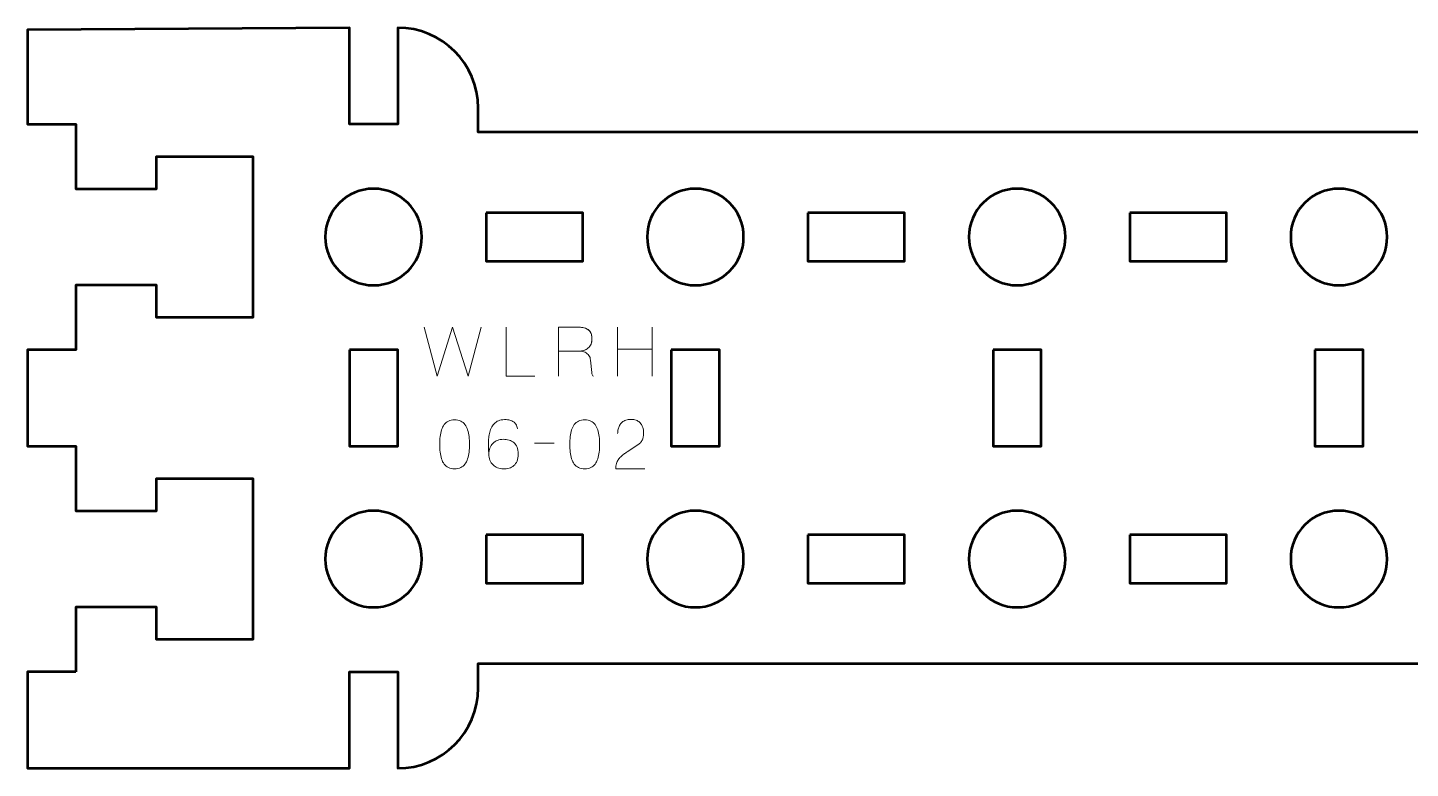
# Model space of a CAD drawing. Header units: centimetres. Extents: x -26.1 to 5.1, y -32.2 to 2.5.
# Drawn here: x -11.05 to -2.46, y -32.23 to -27.63 of the extents above; entities that cross this region are included whole.
import ezdxf

# ---------------------------------------------------------------- set-up
doc = ezdxf.new("R2010")
doc.units = ezdxf.units.CM
doc.header["$MEASUREMENT"] = 0
doc.layers.add('Layer 1', color=7, linetype='Continuous')

msp = doc.modelspace()

# ---------------------------------------------------------------- linework, layer by layer
at = {"layer": 'Layer 1', "color": 114, "lineweight": 53}
msp.add_open_spline([(-10.74997, -31.62503), (-10.74997, -31.62503), (-10.74998, -31.22503), (-10.74998, -31.22503), (-10.74998, -31.22503), (-10.74998, -31.22503), (-10.24997, -31.22503), (-10.24997, -31.22503), (-10.24997, -31.22503), (-10.24997, -31.22503), (-10.24996, -31.42503), (-10.24996, -31.42503), (-10.24996, -31.42503), (-10.24996, -31.42503), (-9.64997, -31.42503), (-9.64997, -31.42503), (-9.64997, -31.42503), (-9.64997, -31.0417), (-9.64997, -30.80836), (-9.64997, -30.42503), (-9.64997, -30.42503), (-9.64997, -30.42503), (-10.24996, -30.42503), (-10.24996, -30.42503), (-10.24996, -30.42503), (-10.24996, -30.42503), (-10.24997, -30.62503), (-10.24997, -30.62503), (-10.24997, -30.62503), (-10.24997, -30.62503), (-10.74997, -30.62503), (-10.74997, -30.62503), (-10.74997, -30.62503), (-10.74997, -30.62503), (-10.74997, -30.22503), (-10.74997, -30.22503), (-10.74997, -30.22503), (-10.74997, -30.22503), (-11.04997, -30.22503), (-11.04997, -30.22503), (-11.04997, -30.22503), (-11.04997, -30.22503), (-11.04997, -29.62503), (-11.04997, -29.62503), (-11.04997, -29.62503), (-11.04997, -29.62503), (-10.74997, -29.62503), (-10.74997, -29.62503), (-10.74997, -29.62503), (-10.74997, -29.62503), (-10.74998, -29.22503), (-10.74998, -29.22503), (-10.74998, -29.22503), (-10.74998, -29.22503), (-10.24997, -29.22503), (-10.24997, -29.22503), (-10.24997, -29.22503), (-10.24997, -29.22503), (-10.24996, -29.42503), (-10.24996, -29.42503), (-10.24996, -29.42503), (-10.24996, -29.42503), (-9.64997, -29.42503), (-9.64997, -29.42503), (-9.64997, -29.42503), (-9.64997, -29.0417), (-9.64997, -28.80836), (-9.64997, -28.42503), (-9.64997, -28.42503), (-9.64997, -28.42503), (-10.24996, -28.42503), (-10.24996, -28.42503), (-10.24996, -28.42503), (-10.24996, -28.42503), (-10.24997, -28.62503), (-10.24997, -28.62503), (-10.24997, -28.62503), (-10.24997, -28.62503), (-10.74997, -28.62503), (-10.74997, -28.62503), (-10.74997, -28.62503), (-10.74997, -28.62503), (-10.74997, -28.22503), (-10.74997, -28.22503), (-10.74997, -28.22503), (-10.74997, -28.22503), (-11.04997, -28.22503), (-11.04997, -28.22503), (-11.04997, -28.22503), (-11.04997, -28.22503), (-11.04997, -27.63753), (-11.04997, -27.63753), (-11.04997, -27.63753), (-11.04997, -27.63753), (-9.04997, -27.62691), (-9.04997, -27.62691), (-9.04997, -27.62691), (-9.04997, -27.62691), (-9.04997, -28.22503), (-9.04997, -28.22503), (-9.04997, -28.22503), (-9.04997, -28.22503), (-8.74997, -28.22503), (-8.74997, -28.22503), (-8.74997, -28.22503), (-8.74997, -28.22503), (-8.74997, -27.62503), (-8.74997, -27.62503), (-8.74997, -27.62503), (-8.47388, -27.62503), (-8.24997, -27.84894), (-8.24997, -28.12503), (-8.24997, -28.12503), (-8.24997, -28.12503), (-8.24997, -28.275), (-8.24997, -28.275), (-8.24997, -28.275), (-8.24997, -28.275), (0.45001, -28.275), (0.45001, -28.275), (0.45001, -28.275), (0.45001, -28.275), (0.45001, -28.12503), (0.45001, -28.12503), (0.45001, -28.12503), (0.45001, -27.84894), (0.67392, -27.62503), (0.95001, -27.62503), (0.95001, -27.62503), (0.95001, -27.62503), (0.95001, -28.22503), (0.95001, -28.22503), (0.95001, -28.22503), (0.95001, -28.22503), (1.25001, -28.22503), (1.25001, -28.22503), (1.25001, -28.22503), (1.25001, -28.22503), (1.25001, -27.62503), (1.25001, -27.62503), (1.25001, -27.62503), (1.25001, -27.62503), (2.95002, -27.62503), (2.95002, -27.62503), (2.95002, -27.62503), (2.95002, -27.62503), (2.95001, -27.62503), (2.95001, -27.62503), (2.95001, -27.62503), (2.95001, -27.62503), (3.25001, -27.62503), (3.25001, -27.62503), (3.25001, -27.62503), (3.25001, -27.62503), (3.25001, -28.22503), (3.25001, -28.22503), (3.25001, -28.22503), (3.25001, -28.22503), (2.95001, -28.22503), (2.95001, -28.22503), (2.95001, -28.22503), (2.95001, -28.22503), (2.95002, -28.62503), (2.95002, -28.62503), (2.95002, -28.62503), (2.95002, -28.62503), (2.45001, -28.62503), (2.45001, -28.62503), (2.45001, -28.62503), (2.45001, -28.62503), (2.45, -28.42503), (2.45, -28.42503), (2.45, -28.42503), (2.45, -28.42503), (1.85001, -28.42503), (1.85001, -28.42503), (1.85001, -28.42503), (1.85001, -28.80836), (1.85001, -29.0417), (1.85001, -29.42503), (1.85001, -29.42503), (1.85001, -29.42503), (2.45, -29.42503), (2.45, -29.42503), (2.45, -29.42503), (2.45, -29.42503), (2.45001, -29.22503), (2.45001, -29.22503), (2.45001, -29.22503), (2.45001, -29.22503), (2.95001, -29.22503), (2.95001, -29.22503), (2.95001, -29.22503), (2.95001, -29.22503), (2.95001, -29.62503), (2.95001, -29.62503), (2.95001, -29.62503), (2.95001, -29.62503), (3.25001, -29.62503), (3.25001, -29.62503), (3.25001, -29.62503), (3.25001, -29.62503), (3.25001, -30.22503), (3.25001, -30.22503), (3.25001, -30.22503), (3.25001, -30.22503), (2.95001, -30.22503), (2.95001, -30.22503), (2.95001, -30.22503), (2.95001, -30.22503), (2.95002, -30.62503), (2.95002, -30.62503), (2.95002, -30.62503), (2.95002, -30.62503), (2.45001, -30.62503), (2.45001, -30.62503), (2.45001, -30.62503), (2.45001, -30.62503), (2.45, -30.42503), (2.45, -30.42503), (2.45, -30.42503), (2.45, -30.42503), (1.85001, -30.42503), (1.85001, -30.42503), (1.85001, -30.42503), (1.85001, -30.80836), (1.85001, -31.0417), (1.85001, -31.42503), (1.85001, -31.42503), (1.85001, -31.42503), (2.45, -31.42503), (2.45, -31.42503), (2.45, -31.42503), (2.45, -31.42503), (2.45001, -31.22503), (2.45001, -31.22503), (2.45001, -31.22503), (2.45001, -31.22503), (2.95001, -31.22503), (2.95001, -31.22503), (2.95001, -31.22503), (2.95001, -31.22503), (2.95001, -31.62503), (2.95001, -31.62503), (2.95001, -31.62503), (2.95001, -31.62503), (3.25001, -31.62503), (3.25001, -31.62503), (3.25001, -31.62503), (3.25001, -31.62503), (3.25001, -32.21253), (3.25001, -32.21253), (3.25001, -32.21253), (3.25001, -32.21253), (1.25001, -32.22315), (1.25001, -32.22315), (1.25001, -32.22315), (1.25001, -32.22315), (1.25001, -31.62503), (1.25001, -31.62503), (1.25001, -31.62503), (1.25001, -31.62503), (0.95001, -31.62503), (0.95001, -31.62503), (0.95001, -31.62503), (0.95001, -31.62503), (0.95001, -32.22503), (0.95001, -32.22503), (0.95001, -32.22503), (0.67392, -32.22503), (0.45001, -32.00112), (0.45001, -31.72503), (0.45001, -31.72503), (0.45001, -31.72503), (0.45001, -31.57498), (0.45001, -31.57498), (0.45001, -31.57498), (0.45001, -31.57498), (-8.24997, -31.57498), (-8.24997, -31.57498), (-8.24997, -31.57498), (-8.24997, -31.57498), (-8.24997, -31.72503), (-8.24997, -31.72503), (-8.24997, -31.72503), (-8.24997, -32.00112), (-8.47388, -32.22503), (-8.74997, -32.22503), (-8.74997, -32.22503), (-8.74997, -32.22503), (-8.74997, -31.62503), (-8.74997, -31.62503), (-8.74997, -31.62503), (-8.74997, -31.62503), (-9.04997, -31.62503), (-9.04997, -31.62503), (-9.04997, -31.62503), (-9.04997, -31.62503), (-9.04997, -32.22503), (-9.04997, -32.22503), (-9.04997, -32.22503), (-9.04997, -32.22503), (-10.74998, -32.22503), (-10.74998, -32.22503), (-10.74998, -32.22503), (-10.74998, -32.22503), (-10.74997, -32.22503), (-10.74997, -32.22503), (-10.74997, -32.22503), (-10.74997, -32.22503), (-11.04997, -32.22503), (-11.04997, -32.22503), (-11.04997, -32.22503), (-11.04997, -32.22503), (-11.04997, -31.62503), (-11.04997, -31.62503), (-11.04997, -31.62503), (-11.04997, -31.62503), (-10.74997, -31.62503), (-10.74997, -31.62503)], degree=3, knots=[0, 0, 0, 0, 0.0125, 0.0125, 0.0125, 0.0125, 0.025, 0.025, 0.025, 0.025, 0.0375, 0.0375, 0.0375, 0.0375, 0.05, 0.05, 0.05, 0.05, 0.0625, 0.0625, 0.0625, 0.0625, 0.075, 0.075, 0.075, 0.075, 0.0875, 0.0875, 0.0875, 0.0875, 0.1, 0.1, 0.1, 0.1, 0.1125, 0.1125, 0.1125, 0.1125, 0.125, 0.125, 0.125, 0.125, 0.1375, 0.1375, 0.1375, 0.1375, 0.15, 0.15, 0.15, 0.15, 0.1625, 0.1625, 0.1625, 0.1625, 0.175, 0.175, 0.175, 0.175, 0.1875, 0.1875, 0.1875, 0.1875, 0.2, 0.2, 0.2, 0.2, 0.2125, 0.2125, 0.2125, 0.2125, 0.225, 0.225, 0.225, 0.225, 0.2375, 0.2375, 0.2375, 0.2375, 0.25, 0.25, 0.25, 0.25, 0.2625, 0.2625, 0.2625, 0.2625, 0.275, 0.275, 0.275, 0.275, 0.2875, 0.2875, 0.2875, 0.2875, 0.3, 0.3, 0.3, 0.3, 0.3125, 0.3125, 0.3125, 0.3125, 0.325, 0.325, 0.325, 0.325, 0.3375, 0.3375, 0.3375, 0.3375, 0.35, 0.35, 0.35, 0.35, 0.3625, 0.3625, 0.3625, 0.3625, 0.375, 0.375, 0.375, 0.375, 0.3875, 0.3875, 0.3875, 0.3875, 0.4, 0.4, 0.4, 0.4, 0.4125, 0.4125, 0.4125, 0.4125, 0.425, 0.425, 0.425, 0.425, 0.4375, 0.4375, 0.4375, 0.4375, 0.45, 0.45, 0.45, 0.45, 0.4625, 0.4625, 0.4625, 0.4625, 0.475, 0.475, 0.475, 0.475, 0.4875, 0.4875, 0.4875, 0.4875, 0.5, 0.5, 0.5, 0.5, 0.5125, 0.5125, 0.5125, 0.5125, 0.525, 0.525, 0.525, 0.525, 0.5375, 0.5375, 0.5375, 0.5375, 0.55, 0.55, 0.55, 0.55, 0.5625, 0.5625, 0.5625, 0.5625, 0.575, 0.575, 0.575, 0.575, 0.5875, 0.5875, 0.5875, 0.5875, 0.6, 0.6, 0.6, 0.6, 0.6125, 0.6125, 0.6125, 0.6125, 0.625, 0.625, 0.625, 0.625, 0.6375, 0.6375, 0.6375, 0.6375, 0.65, 0.65, 0.65, 0.65, 0.6625, 0.6625, 0.6625, 0.6625, 0.675, 0.675, 0.675, 0.675, 0.6875, 0.6875, 0.6875, 0.6875, 0.7, 0.7, 0.7, 0.7, 0.7125, 0.7125, 0.7125, 0.7125, 0.725, 0.725, 0.725, 0.725, 0.7375, 0.7375, 0.7375, 0.7375, 0.75, 0.75, 0.75, 0.75, 0.7625, 0.7625, 0.7625, 0.7625, 0.775, 0.775, 0.775, 0.775, 0.7875, 0.7875, 0.7875, 0.7875, 0.8, 0.8, 0.8, 0.8, 0.8125, 0.8125, 0.8125, 0.8125, 0.825, 0.825, 0.825, 0.825, 0.8375, 0.8375, 0.8375, 0.8375, 0.85, 0.85, 0.85, 0.85, 0.8625, 0.8625, 0.8625, 0.8625, 0.875, 0.875, 0.875, 0.875, 0.8875, 0.8875, 0.8875, 0.8875, 0.9, 0.9, 0.9, 0.9, 0.9125, 0.9125, 0.9125, 0.9125, 0.925, 0.925, 0.925, 0.925, 0.9375, 0.9375, 0.9375, 0.9375, 0.95, 0.95, 0.95, 0.95, 0.9625, 0.9625, 0.9625, 0.9625, 0.975, 0.975, 0.975, 0.975, 0.9875, 0.9875, 0.9875, 0.9875, 1, 1, 1, 1], dxfattribs=at)
at = {"layer": 'Layer 1', "lineweight": 53}
for points in [[(-8.59998, -28.92503), (-8.59998, -29.0908), (-8.73421, -29.22503), (-8.89998, -29.22503), (-8.89998, -29.22503), (-9.06564, -29.22503), (-9.19997, -29.0908), (-9.19997, -28.92503), (-9.19997, -28.92503), (-9.19997, -28.75937), (-9.06564, -28.62503), (-8.89998, -28.62503), (-8.89998, -28.62503), (-8.73421, -28.62503), (-8.59998, -28.75937), (-8.59998, -28.92503)], [(-6.5999, -28.92503), (-6.5999, -29.0908), (-6.73428, -29.22503), (-6.89991, -29.22503), (-6.89991, -29.22503), (-7.06568, -29.22503), (-7.19991, -29.0908), (-7.19991, -28.92503), (-7.19991, -28.92503), (-7.19991, -28.75937), (-7.06568, -28.62503), (-6.89991, -28.62503), (-6.89991, -28.62503), (-6.73428, -28.62503), (-6.5999, -28.75937), (-6.5999, -28.92503)], [(-4.59997, -28.92503), (-4.59997, -29.0908), (-4.73431, -29.22503), (-4.89997, -29.22503), (-4.89997, -29.22503), (-5.0656, -29.22503), (-5.19998, -29.0908), (-5.19998, -28.92503), (-5.19998, -28.92503), (-5.19998, -28.75937), (-5.0656, -28.62503), (-4.89997, -28.62503), (-4.89997, -28.62503), (-4.73431, -28.62503), (-4.59997, -28.75937), (-4.59997, -28.92503)], [(-2.6, -28.92503), (-2.6, -29.0908), (-2.73424, -29.22503), (-2.90001, -29.22503), (-2.90001, -29.22503), (-3.06567, -29.22503), (-3.20001, -29.0908), (-3.20001, -28.92503), (-3.20001, -28.92503), (-3.20001, -28.75937), (-3.06567, -28.62503), (-2.90001, -28.62503), (-2.90001, -28.62503), (-2.73424, -28.62503), (-2.6, -28.75937), (-2.6, -28.92503)], [(-8.19996, -28.7751), (-8.19996, -28.7751), (-7.59996, -28.7751), (-7.59996, -28.7751), (-7.59996, -28.7751), (-7.59996, -28.7751), (-7.59996, -29.0751), (-7.59996, -29.0751), (-7.59996, -29.0751), (-7.59996, -29.0751), (-8.19996, -29.0751), (-8.19996, -29.0751), (-8.19996, -29.0751), (-8.19996, -29.0751), (-8.19996, -28.7751), (-8.19996, -28.7751)], [(-6.2, -28.7751), (-6.2, -28.7751), (-5.59999, -28.7751), (-5.59999, -28.7751), (-5.59999, -28.7751), (-5.59999, -28.7751), (-5.59999, -29.0751), (-5.59999, -29.0751), (-5.59999, -29.0751), (-5.59999, -29.0751), (-6.2, -29.0751), (-6.2, -29.0751), (-6.2, -29.0751), (-6.2, -29.0751), (-6.2, -28.7751), (-6.2, -28.7751)], [(-4.19992, -28.7751), (-4.19992, -28.7751), (-3.59992, -28.7751), (-3.59992, -28.7751), (-3.59992, -28.7751), (-3.59992, -28.7751), (-3.59992, -29.0751), (-3.59992, -29.0751), (-3.59992, -29.0751), (-3.59992, -29.0751), (-4.19992, -29.0751), (-4.19992, -29.0751), (-4.19992, -29.0751), (-4.19992, -29.0751), (-4.19992, -28.7751), (-4.19992, -28.7751)], [(-9.04991, -29.62505), (-9.04991, -29.62505), (-8.74991, -29.62505), (-8.74991, -29.62505), (-8.74991, -29.62505), (-8.74991, -29.62505), (-8.74991, -30.22504), (-8.74991, -30.22504), (-8.74991, -30.22504), (-8.74991, -30.22504), (-9.04991, -30.22504), (-9.04991, -30.22504), (-9.04991, -30.22504), (-9.04991, -30.22504), (-9.04991, -29.62505), (-9.04991, -29.62505)], [(-7.04998, -29.62505), (-7.04998, -29.62505), (-6.74998, -29.62505), (-6.74998, -29.62505), (-6.74998, -29.62505), (-6.74998, -29.62505), (-6.74998, -30.22504), (-6.74998, -30.22504), (-6.74998, -30.22504), (-6.74998, -30.22504), (-7.04998, -30.22504), (-7.04998, -30.22504), (-7.04998, -30.22504), (-7.04998, -30.22504), (-7.04998, -29.62505), (-7.04998, -29.62505)], [(-5.05005, -29.62505), (-5.05005, -29.62505), (-4.75004, -29.62505), (-4.75004, -29.62505), (-4.75004, -29.62505), (-4.75004, -29.62505), (-4.75004, -30.22504), (-4.75004, -30.22504), (-4.75004, -30.22504), (-4.75004, -30.22504), (-5.05005, -30.22504), (-5.05005, -30.22504), (-5.05005, -30.22504), (-5.05005, -30.22504), (-5.05005, -29.62505), (-5.05005, -29.62505)], [(-3.04994, -29.62505), (-3.04994, -29.62505), (-2.74993, -29.62505), (-2.74993, -29.62505), (-2.74993, -29.62505), (-2.74993, -29.62505), (-2.74993, -30.22504), (-2.74993, -30.22504), (-2.74993, -30.22504), (-2.74993, -30.22504), (-3.04994, -30.22504), (-3.04994, -30.22504), (-3.04994, -30.22504), (-3.04994, -30.22504), (-3.04994, -29.62505), (-3.04994, -29.62505)], [(-8.59998, -30.92509), (-8.59998, -31.09072), (-8.73421, -31.2251), (-8.89998, -31.2251), (-8.89998, -31.2251), (-9.06564, -31.2251), (-9.19997, -31.09072), (-9.19997, -30.92509), (-9.19997, -30.92509), (-9.19997, -30.75932), (-9.06564, -30.62509), (-8.89998, -30.62509), (-8.89998, -30.62509), (-8.73421, -30.62509), (-8.59998, -30.75932), (-8.59998, -30.92509)], [(-6.5999, -30.92509), (-6.5999, -31.09072), (-6.73428, -31.2251), (-6.89991, -31.2251), (-6.89991, -31.2251), (-7.06568, -31.2251), (-7.19991, -31.09072), (-7.19991, -30.92509), (-7.19991, -30.92509), (-7.19991, -30.75932), (-7.06568, -30.62509), (-6.89991, -30.62509), (-6.89991, -30.62509), (-6.73428, -30.62509), (-6.5999, -30.75932), (-6.5999, -30.92509)], [(-4.59997, -30.92509), (-4.59997, -31.09072), (-4.73431, -31.2251), (-4.89997, -31.2251), (-4.89997, -31.2251), (-5.0656, -31.2251), (-5.19998, -31.09072), (-5.19998, -30.92509), (-5.19998, -30.92509), (-5.19998, -30.75932), (-5.0656, -30.62509), (-4.89997, -30.62509), (-4.89997, -30.62509), (-4.73431, -30.62509), (-4.59997, -30.75932), (-4.59997, -30.92509)], [(-2.6, -30.92509), (-2.6, -31.09072), (-2.73424, -31.2251), (-2.90001, -31.2251), (-2.90001, -31.2251), (-3.06567, -31.2251), (-3.20001, -31.09072), (-3.20001, -30.92509), (-3.20001, -30.92509), (-3.20001, -30.75932), (-3.06567, -30.62509), (-2.90001, -30.62509), (-2.90001, -30.62509), (-2.73424, -30.62509), (-2.6, -30.75932), (-2.6, -30.92509)], [(-8.19996, -30.77502), (-8.19996, -30.77502), (-7.59996, -30.77502), (-7.59996, -30.77502), (-7.59996, -30.77502), (-7.59996, -30.77502), (-7.59996, -31.07502), (-7.59996, -31.07502), (-7.59996, -31.07502), (-7.59996, -31.07502), (-8.19996, -31.07502), (-8.19996, -31.07502), (-8.19996, -31.07502), (-8.19996, -31.07502), (-8.19996, -30.77502), (-8.19996, -30.77502)], [(-6.2, -30.77502), (-6.2, -30.77502), (-5.59999, -30.77502), (-5.59999, -30.77502), (-5.59999, -30.77502), (-5.59999, -30.77502), (-5.59999, -31.07502), (-5.59999, -31.07502), (-5.59999, -31.07502), (-5.59999, -31.07502), (-6.2, -31.07502), (-6.2, -31.07502), (-6.2, -31.07502), (-6.2, -31.07502), (-6.2, -30.77502), (-6.2, -30.77502)], [(-4.19992, -30.77502), (-4.19992, -30.77502), (-3.59992, -30.77502), (-3.59992, -30.77502), (-3.59992, -30.77502), (-3.59992, -30.77502), (-3.59992, -31.07502), (-3.59992, -31.07502), (-3.59992, -31.07502), (-3.59992, -31.07502), (-4.19992, -31.07502), (-4.19992, -31.07502), (-4.19992, -31.07502), (-4.19992, -31.07502), (-4.19992, -30.77502), (-4.19992, -30.77502)]]:
    msp.add_open_spline(points, degree=3, knots=[0, 0, 0, 0, 0.25, 0.25, 0.25, 0.25, 0.5, 0.5, 0.5, 0.5, 0.75, 0.75, 0.75, 0.75, 1, 1, 1, 1], dxfattribs=at)
at = {"layer": 'Layer 1', "color": 30, "lineweight": 9}
for points, knots in [([(-8.58598, -29.48479), (-8.58598, -29.48479), (-8.50555, -29.79001), (-8.50555, -29.79001), (-8.50555, -29.79001), (-8.50555, -29.79001), (-8.40861, -29.48479), (-8.40861, -29.48479), (-8.40861, -29.48479), (-8.40861, -29.48479), (-8.31166, -29.79001), (-8.31166, -29.79001), (-8.31166, -29.79001), (-8.31166, -29.79001), (-8.23123, -29.48479), (-8.23123, -29.48479), (-8.23123, -29.48479), (-8.23123, -29.48479), (-8.31166, -29.79001), (-8.31166, -29.79001), (-8.31166, -29.79001), (-8.31166, -29.79001), (-8.40861, -29.48479), (-8.40861, -29.48479), (-8.40861, -29.48479), (-8.40861, -29.48479), (-8.50555, -29.79001), (-8.50555, -29.79001), (-8.50555, -29.79001), (-8.50555, -29.79001), (-8.58598, -29.48479), (-8.58598, -29.48479)], [0, 0, 0, 0, 0.125, 0.125, 0.125, 0.125, 0.25, 0.25, 0.25, 0.25, 0.375, 0.375, 0.375, 0.375, 0.5, 0.5, 0.5, 0.5, 0.625, 0.625, 0.625, 0.625, 0.75, 0.75, 0.75, 0.75, 0.875, 0.875, 0.875, 0.875, 1, 1, 1, 1]), ([(-7.89849, -29.79001), (-7.89849, -29.79001), (-8.07671, -29.79001), (-8.07671, -29.79001), (-8.07671, -29.79001), (-8.07671, -29.79001), (-8.07671, -29.48479), (-8.07671, -29.48479), (-8.07671, -29.48479), (-8.07671, -29.48479), (-8.07671, -29.79001), (-8.07671, -29.79001), (-8.07671, -29.79001), (-8.07671, -29.79001), (-7.89849, -29.79001), (-7.89849, -29.79001)], [0, 0, 0, 0, 0.25, 0.25, 0.25, 0.25, 0.5, 0.5, 0.5, 0.5, 0.75, 0.75, 0.75, 0.75, 1, 1, 1, 1]), ([(-7.75075, -29.79001), (-7.75075, -29.79001), (-7.75075, -29.48479), (-7.75075, -29.48479), (-7.75075, -29.48479), (-7.75075, -29.48479), (-7.63941, -29.48479), (-7.63941, -29.48479), (-7.63941, -29.48479), (-7.62389, -29.48479), (-7.61063, -29.48585), (-7.59969, -29.48789), (-7.59969, -29.48789), (-7.58869, -29.48994), (-7.57958, -29.4929), (-7.57239, -29.49678), (-7.57239, -29.49678), (-7.56519, -29.50066), (-7.55955, -29.50539), (-7.55538, -29.51096), (-7.55538, -29.51096), (-7.55115, -29.51647), (-7.54819, -29.52275), (-7.54628, -29.52973), (-7.54628, -29.52973), (-7.54438, -29.53672), (-7.54325, -29.54427), (-7.5429, -29.55252), (-7.5429, -29.55252), (-7.5424, -29.56289), (-7.54353, -29.57291), (-7.54621, -29.58258), (-7.54621, -29.58258), (-7.54896, -29.59231), (-7.55369, -29.60099), (-7.56039, -29.60875), (-7.56039, -29.60875), (-7.56717, -29.61652), (-7.57627, -29.62265), (-7.58784, -29.62724), (-7.58784, -29.62724), (-7.59941, -29.63176), (-7.61373, -29.63415), (-7.63095, -29.63422), (-7.63095, -29.63422), (-7.63095, -29.63422), (-7.75075, -29.63422), (-7.75075, -29.63422), (-7.75075, -29.63422), (-7.75075, -29.63422), (-7.63095, -29.63422), (-7.63095, -29.63422), (-7.63095, -29.63422), (-7.61409, -29.63415), (-7.5999, -29.63176), (-7.5884, -29.62724), (-7.5884, -29.62724), (-7.5769, -29.62265), (-7.56773, -29.61652), (-7.56089, -29.60875), (-7.56089, -29.60875), (-7.55404, -29.60099), (-7.54925, -29.59231), (-7.54642, -29.58258), (-7.54642, -29.58258), (-7.5436, -29.57291), (-7.5424, -29.56289), (-7.5429, -29.55252), (-7.5429, -29.55252), (-7.54332, -29.54222), (-7.54508, -29.53291), (-7.54819, -29.52458), (-7.54819, -29.52458), (-7.55122, -29.51633), (-7.5563, -29.5092), (-7.56336, -29.50327), (-7.56336, -29.50327), (-7.57041, -29.49735), (-7.58015, -29.49276), (-7.5925, -29.48959), (-7.5925, -29.48959), (-7.60484, -29.48641), (-7.62051, -29.48479), (-7.63941, -29.48479), (-7.63941, -29.48479), (-7.63941, -29.48479), (-7.75075, -29.48479), (-7.75075, -29.48479), (-7.75075, -29.48479), (-7.75075, -29.48479), (-7.75075, -29.79001), (-7.75075, -29.79001)], [0, 0, 0, 0, 0.0434783, 0.0434783, 0.0434783, 0.0434783, 0.0869565, 0.0869565, 0.0869565, 0.0869565, 0.1304348, 0.1304348, 0.1304348, 0.1304348, 0.173913, 0.173913, 0.173913, 0.173913, 0.2173913, 0.2173913, 0.2173913, 0.2173913, 0.2608696, 0.2608696, 0.2608696, 0.2608696, 0.3043478, 0.3043478, 0.3043478, 0.3043478, 0.3478261, 0.3478261, 0.3478261, 0.3478261, 0.3913043, 0.3913043, 0.3913043, 0.3913043, 0.4347826, 0.4347826, 0.4347826, 0.4347826, 0.4782609, 0.4782609, 0.4782609, 0.4782609, 0.5217391, 0.5217391, 0.5217391, 0.5217391, 0.5652174, 0.5652174, 0.5652174, 0.5652174, 0.6086957, 0.6086957, 0.6086957, 0.6086957, 0.6521739, 0.6521739, 0.6521739, 0.6521739, 0.6956522, 0.6956522, 0.6956522, 0.6956522, 0.7391304, 0.7391304, 0.7391304, 0.7391304, 0.7826087, 0.7826087, 0.7826087, 0.7826087, 0.826087, 0.826087, 0.826087, 0.826087, 0.8695652, 0.8695652, 0.8695652, 0.8695652, 0.9130435, 0.9130435, 0.9130435, 0.9130435, 0.9565217, 0.9565217, 0.9565217, 0.9565217, 1, 1, 1, 1]), ([(-7.38372, -29.79001), (-7.38372, -29.79001), (-7.38372, -29.6211), (-7.38372, -29.6211), (-7.38372, -29.6211), (-7.38372, -29.6211), (-7.16825, -29.6211), (-7.16825, -29.6211), (-7.16825, -29.6211), (-7.16825, -29.6211), (-7.16825, -29.79001), (-7.16825, -29.79001), (-7.16825, -29.79001), (-7.16825, -29.79001), (-7.16825, -29.48521), (-7.16825, -29.48521), (-7.16825, -29.48521), (-7.16825, -29.48521), (-7.16825, -29.6211), (-7.16825, -29.6211), (-7.16825, -29.6211), (-7.16825, -29.6211), (-7.38372, -29.6211), (-7.38372, -29.6211), (-7.38372, -29.6211), (-7.38372, -29.6211), (-7.38372, -29.48521), (-7.38372, -29.48521), (-7.38372, -29.48521), (-7.38372, -29.48521), (-7.38372, -29.79001), (-7.38372, -29.79001)], [0, 0, 0, 0, 0.125, 0.125, 0.125, 0.125, 0.25, 0.25, 0.25, 0.25, 0.375, 0.375, 0.375, 0.375, 0.5, 0.5, 0.5, 0.5, 0.625, 0.625, 0.625, 0.625, 0.75, 0.75, 0.75, 0.75, 0.875, 0.875, 0.875, 0.875, 1, 1, 1, 1]), ([(-7.53358, -29.79001), (-7.5364, -29.78796), (-7.53852, -29.78549), (-7.54007, -29.7826), (-7.54007, -29.7826), (-7.54163, -29.77971), (-7.54268, -29.77682), (-7.54332, -29.77399), (-7.54332, -29.77399), (-7.54388, -29.77124), (-7.54417, -29.76891), (-7.54417, -29.76715), (-7.54417, -29.76715), (-7.54417, -29.76715), (-7.55179, -29.6901), (-7.55179, -29.6901), (-7.55179, -29.6901), (-7.55263, -29.67903), (-7.55588, -29.66929), (-7.56145, -29.66096), (-7.56145, -29.66096), (-7.5671, -29.65257), (-7.57514, -29.64608), (-7.58572, -29.64135), (-7.58572, -29.64135), (-7.59624, -29.63669), (-7.60936, -29.6343), (-7.62502, -29.63422), (-7.62502, -29.63422), (-7.60936, -29.6343), (-7.59624, -29.63669), (-7.58572, -29.64135), (-7.58572, -29.64135), (-7.57514, -29.64608), (-7.5671, -29.65257), (-7.56145, -29.66096), (-7.56145, -29.66096), (-7.55588, -29.66929), (-7.55263, -29.67903), (-7.55179, -29.6901), (-7.55179, -29.6901), (-7.55179, -29.6901), (-7.54417, -29.76715), (-7.54417, -29.76715), (-7.54417, -29.76715), (-7.54417, -29.76891), (-7.54388, -29.77124), (-7.54332, -29.77399), (-7.54332, -29.77399), (-7.54268, -29.77682), (-7.54163, -29.77971), (-7.54007, -29.7826), (-7.54007, -29.7826), (-7.53852, -29.78549), (-7.5364, -29.78796), (-7.53358, -29.79001)], [0, 0, 0, 0, 0.0714286, 0.0714286, 0.0714286, 0.0714286, 0.1428571, 0.1428571, 0.1428571, 0.1428571, 0.2142857, 0.2142857, 0.2142857, 0.2142857, 0.2857143, 0.2857143, 0.2857143, 0.2857143, 0.3571429, 0.3571429, 0.3571429, 0.3571429, 0.4285714, 0.4285714, 0.4285714, 0.4285714, 0.5, 0.5, 0.5, 0.5, 0.5714286, 0.5714286, 0.5714286, 0.5714286, 0.6428571, 0.6428571, 0.6428571, 0.6428571, 0.7142857, 0.7142857, 0.7142857, 0.7142857, 0.7857143, 0.7857143, 0.7857143, 0.7857143, 0.8571429, 0.8571429, 0.8571429, 0.8571429, 0.9285714, 0.9285714, 0.9285714, 0.9285714, 1, 1, 1, 1]), ([(-8.39653, -30.36532), (-8.38172, -30.36525), (-8.36895, -30.36264), (-8.35829, -30.35756), (-8.35829, -30.35756), (-8.34771, -30.35248), (-8.33889, -30.34521), (-8.33184, -30.33597), (-8.33184, -30.33597), (-8.32485, -30.32666), (-8.31935, -30.31565), (-8.31526, -30.30295), (-8.31526, -30.30295), (-8.31123, -30.29025), (-8.30834, -30.27635), (-8.30672, -30.26111), (-8.30672, -30.26111), (-8.30502, -30.24587), (-8.30418, -30.22985), (-8.30425, -30.21292), (-8.30425, -30.21292), (-8.30418, -30.19606), (-8.30502, -30.18004), (-8.30672, -30.16487), (-8.30672, -30.16487), (-8.30834, -30.1497), (-8.31123, -30.13573), (-8.31526, -30.12303), (-8.31526, -30.12303), (-8.31935, -30.1104), (-8.32485, -30.0994), (-8.33184, -30.09001), (-8.33184, -30.09001), (-8.33889, -30.0807), (-8.34771, -30.07343), (-8.35829, -30.06835), (-8.35829, -30.06835), (-8.36895, -30.0632), (-8.38172, -30.06059), (-8.39653, -30.06052), (-8.39653, -30.06052), (-8.41135, -30.06059), (-8.42412, -30.0632), (-8.43478, -30.06835), (-8.43478, -30.06835), (-8.44536, -30.07343), (-8.45418, -30.0807), (-8.46123, -30.09001), (-8.46123, -30.09001), (-8.46822, -30.0994), (-8.47372, -30.1104), (-8.47781, -30.12303), (-8.47781, -30.12303), (-8.48184, -30.13573), (-8.48473, -30.1497), (-8.48635, -30.16487), (-8.48635, -30.16487), (-8.48804, -30.18004), (-8.48889, -30.19606), (-8.48882, -30.21292), (-8.48882, -30.21292), (-8.48889, -30.22985), (-8.48804, -30.24587), (-8.48635, -30.26111), (-8.48635, -30.26111), (-8.48473, -30.27635), (-8.48184, -30.29025), (-8.47781, -30.30295), (-8.47781, -30.30295), (-8.47372, -30.31565), (-8.46822, -30.32666), (-8.46123, -30.33597), (-8.46123, -30.33597), (-8.45418, -30.34521), (-8.44536, -30.35248), (-8.43478, -30.35756), (-8.43478, -30.35756), (-8.42412, -30.36264), (-8.41135, -30.36525), (-8.39653, -30.36532)], [0, 0, 0, 0, 0.05, 0.05, 0.05, 0.05, 0.1, 0.1, 0.1, 0.1, 0.15, 0.15, 0.15, 0.15, 0.2, 0.2, 0.2, 0.2, 0.25, 0.25, 0.25, 0.25, 0.3, 0.3, 0.3, 0.3, 0.35, 0.35, 0.35, 0.35, 0.4, 0.4, 0.4, 0.4, 0.45, 0.45, 0.45, 0.45, 0.5, 0.5, 0.5, 0.5, 0.55, 0.55, 0.55, 0.55, 0.6, 0.6, 0.6, 0.6, 0.65, 0.65, 0.65, 0.65, 0.7, 0.7, 0.7, 0.7, 0.75, 0.75, 0.75, 0.75, 0.8, 0.8, 0.8, 0.8, 0.85, 0.85, 0.85, 0.85, 0.9, 0.9, 0.9, 0.9, 0.95, 0.95, 0.95, 0.95, 1, 1, 1, 1]), ([(-8.39653, -30.36532), (-8.38172, -30.36525), (-8.36895, -30.36264), (-8.35829, -30.35756), (-8.35829, -30.35756), (-8.34771, -30.35248), (-8.33889, -30.34521), (-8.33184, -30.33597), (-8.33184, -30.33597), (-8.32485, -30.32666), (-8.31935, -30.31565), (-8.31526, -30.30295), (-8.31526, -30.30295), (-8.31123, -30.29025), (-8.30834, -30.27635), (-8.30672, -30.26111), (-8.30672, -30.26111), (-8.30502, -30.24587), (-8.30418, -30.22985), (-8.30425, -30.21292), (-8.30425, -30.21292), (-8.30418, -30.19606), (-8.30502, -30.18004), (-8.30672, -30.16487), (-8.30672, -30.16487), (-8.30834, -30.1497), (-8.31123, -30.13573), (-8.31526, -30.12303), (-8.31526, -30.12303), (-8.31935, -30.1104), (-8.32485, -30.0994), (-8.33184, -30.09001), (-8.33184, -30.09001), (-8.33889, -30.0807), (-8.34771, -30.07343), (-8.35829, -30.06835), (-8.35829, -30.06835), (-8.36895, -30.0632), (-8.38172, -30.06059), (-8.39653, -30.06052), (-8.39653, -30.06052), (-8.41135, -30.06059), (-8.42412, -30.0632), (-8.43478, -30.06835), (-8.43478, -30.06835), (-8.44536, -30.07343), (-8.45418, -30.0807), (-8.46123, -30.09001), (-8.46123, -30.09001), (-8.46822, -30.0994), (-8.47372, -30.1104), (-8.47781, -30.12303), (-8.47781, -30.12303), (-8.48184, -30.13573), (-8.48473, -30.1497), (-8.48635, -30.16487), (-8.48635, -30.16487), (-8.48804, -30.18004), (-8.48889, -30.19606), (-8.48882, -30.21292), (-8.48882, -30.21292), (-8.48889, -30.22985), (-8.48804, -30.24587), (-8.48635, -30.26111), (-8.48635, -30.26111), (-8.48473, -30.27635), (-8.48184, -30.29025), (-8.47781, -30.30295), (-8.47781, -30.30295), (-8.47372, -30.31565), (-8.46822, -30.32666), (-8.46123, -30.33597), (-8.46123, -30.33597), (-8.45418, -30.34521), (-8.44536, -30.35248), (-8.43478, -30.35756), (-8.43478, -30.35756), (-8.42412, -30.36264), (-8.41135, -30.36525), (-8.39653, -30.36532)], [0, 0, 0, 0, 0.05, 0.05, 0.05, 0.05, 0.1, 0.1, 0.1, 0.1, 0.15, 0.15, 0.15, 0.15, 0.2, 0.2, 0.2, 0.2, 0.25, 0.25, 0.25, 0.25, 0.3, 0.3, 0.3, 0.3, 0.35, 0.35, 0.35, 0.35, 0.4, 0.4, 0.4, 0.4, 0.45, 0.45, 0.45, 0.45, 0.5, 0.5, 0.5, 0.5, 0.55, 0.55, 0.55, 0.55, 0.6, 0.6, 0.6, 0.6, 0.65, 0.65, 0.65, 0.65, 0.7, 0.7, 0.7, 0.7, 0.75, 0.75, 0.75, 0.75, 0.8, 0.8, 0.8, 0.8, 0.85, 0.85, 0.85, 0.85, 0.9, 0.9, 0.9, 0.9, 0.95, 0.95, 0.95, 0.95, 1, 1, 1, 1]), ([(-8.18402, -30.27346), (-8.18395, -30.25963), (-8.1817, -30.24714), (-8.17718, -30.23585), (-8.17718, -30.23585), (-8.17274, -30.22463), (-8.16646, -30.21497), (-8.15834, -30.20685), (-8.15834, -30.20685), (-8.1503, -30.19881), (-8.14077, -30.1926), (-8.12991, -30.18823), (-8.12991, -30.18823), (-8.11904, -30.18385), (-8.10712, -30.18167), (-8.09428, -30.18159), (-8.09428, -30.18159), (-8.08137, -30.18152), (-8.0693, -30.18315), (-8.05808, -30.18639), (-8.05808, -30.18639), (-8.04686, -30.18957), (-8.03706, -30.19479), (-8.02852, -30.20199), (-8.02852, -30.20199), (-8.01998, -30.20911), (-8.01328, -30.21857), (-8.00848, -30.23035), (-8.00848, -30.23035), (-8.00369, -30.24213), (-8.00122, -30.25645), (-8.00115, -30.27346), (-8.00115, -30.27346), (-8.00122, -30.29046), (-8.00369, -30.30478), (-8.00848, -30.31657), (-8.00848, -30.31657), (-8.01328, -30.32835), (-8.01998, -30.3378), (-8.02852, -30.34493), (-8.02852, -30.34493), (-8.03706, -30.35213), (-8.04686, -30.35735), (-8.05808, -30.36052), (-8.05808, -30.36052), (-8.0693, -30.36377), (-8.08137, -30.36539), (-8.09428, -30.36532), (-8.09428, -30.36532), (-8.10712, -30.36525), (-8.1189, -30.36306), (-8.1297, -30.35869), (-8.1297, -30.35869), (-8.14042, -30.35431), (-8.14973, -30.3481), (-8.15771, -30.33999), (-8.15771, -30.33999), (-8.16568, -30.33195), (-8.17196, -30.32228), (-8.17647, -30.31099), (-8.17647, -30.31099), (-8.18106, -30.29977), (-8.18353, -30.28729), (-8.18402, -30.27346), (-8.18402, -30.27346), (-8.18431, -30.26647), (-8.18466, -30.25815), (-8.18515, -30.24848), (-8.18515, -30.24848), (-8.18565, -30.23874), (-8.18593, -30.22816), (-8.186, -30.2168), (-8.186, -30.2168), (-8.18607, -30.20537), (-8.18572, -30.19359), (-8.1848, -30.18152), (-8.1848, -30.18152), (-8.18395, -30.16939), (-8.18226, -30.15746), (-8.17979, -30.14568), (-8.17979, -30.14568), (-8.17732, -30.13397), (-8.17379, -30.12289), (-8.16914, -30.11252), (-8.16914, -30.11252), (-8.16448, -30.10215), (-8.15848, -30.09298), (-8.15107, -30.085), (-8.15107, -30.085), (-8.1436, -30.07703), (-8.13449, -30.07075), (-8.1237, -30.06617), (-8.1237, -30.06617), (-8.1129, -30.06165), (-8.10013, -30.05932), (-8.08539, -30.05925), (-8.08539, -30.05925), (-8.07255, -30.05932), (-8.06168, -30.06059), (-8.05265, -30.06306), (-8.05265, -30.06306), (-8.04362, -30.06553), (-8.03621, -30.06885), (-8.03028, -30.07294), (-8.03028, -30.07294), (-8.02443, -30.0771), (-8.01977, -30.08162), (-8.01639, -30.08663), (-8.01639, -30.08663), (-8.013, -30.09157), (-8.01046, -30.09658), (-8.00891, -30.10159), (-8.00891, -30.10159), (-8.00728, -30.10659), (-8.00623, -30.11125), (-8.0058, -30.11556), (-8.0058, -30.11556), (-8.00623, -30.11125), (-8.00728, -30.10659), (-8.00891, -30.10159), (-8.00891, -30.10159), (-8.01046, -30.09658), (-8.013, -30.09157), (-8.01639, -30.08663), (-8.01639, -30.08663), (-8.01977, -30.08162), (-8.02443, -30.0771), (-8.03028, -30.07294), (-8.03028, -30.07294), (-8.03621, -30.06885), (-8.04362, -30.06553), (-8.05265, -30.06306), (-8.05265, -30.06306), (-8.06168, -30.06059), (-8.07255, -30.05932), (-8.08539, -30.05925), (-8.08539, -30.05925), (-8.10013, -30.05932), (-8.1129, -30.06165), (-8.1237, -30.06617), (-8.1237, -30.06617), (-8.13449, -30.07075), (-8.1436, -30.07703), (-8.15107, -30.085), (-8.15107, -30.085), (-8.15848, -30.09298), (-8.16448, -30.10215), (-8.16914, -30.11252), (-8.16914, -30.11252), (-8.17379, -30.12289), (-8.17732, -30.13397), (-8.17979, -30.14568), (-8.17979, -30.14568), (-8.18226, -30.15746), (-8.18395, -30.16939), (-8.1848, -30.18152), (-8.1848, -30.18152), (-8.18572, -30.19359), (-8.18607, -30.20537), (-8.186, -30.2168), (-8.186, -30.2168), (-8.18593, -30.22816), (-8.18565, -30.23874), (-8.18515, -30.24848), (-8.18515, -30.24848), (-8.18466, -30.25815), (-8.18431, -30.26647), (-8.18402, -30.27346), (-8.18402, -30.27346), (-8.18353, -30.28729), (-8.18106, -30.29977), (-8.17647, -30.31099), (-8.17647, -30.31099), (-8.17196, -30.32228), (-8.16568, -30.33195), (-8.15771, -30.33999), (-8.15771, -30.33999), (-8.14973, -30.3481), (-8.14042, -30.35431), (-8.1297, -30.35869), (-8.1297, -30.35869), (-8.1189, -30.36306), (-8.10712, -30.36525), (-8.09428, -30.36532), (-8.09428, -30.36532), (-8.08137, -30.36539), (-8.0693, -30.36377), (-8.05808, -30.36052), (-8.05808, -30.36052), (-8.04686, -30.35735), (-8.03706, -30.35213), (-8.02852, -30.34493), (-8.02852, -30.34493), (-8.01998, -30.3378), (-8.01328, -30.32835), (-8.00848, -30.31657), (-8.00848, -30.31657), (-8.00369, -30.30478), (-8.00122, -30.29046), (-8.00115, -30.27346), (-8.00115, -30.27346), (-8.00122, -30.25645), (-8.00369, -30.24213), (-8.00848, -30.23035), (-8.00848, -30.23035), (-8.01328, -30.21857), (-8.01998, -30.20911), (-8.02852, -30.20199), (-8.02852, -30.20199), (-8.03706, -30.19479), (-8.04686, -30.18957), (-8.05808, -30.18639), (-8.05808, -30.18639), (-8.0693, -30.18315), (-8.08137, -30.18152), (-8.09428, -30.18159), (-8.09428, -30.18159), (-8.10712, -30.18167), (-8.11904, -30.18385), (-8.12991, -30.18823), (-8.12991, -30.18823), (-8.14077, -30.1926), (-8.1503, -30.19881), (-8.15834, -30.20685), (-8.15834, -30.20685), (-8.16646, -30.21497), (-8.17274, -30.22463), (-8.17718, -30.23585), (-8.17718, -30.23585), (-8.1817, -30.24714), (-8.18395, -30.25963), (-8.18402, -30.27346)], [0, 0, 0, 0, 0.0172414, 0.0172414, 0.0172414, 0.0172414, 0.0344828, 0.0344828, 0.0344828, 0.0344828, 0.0517241, 0.0517241, 0.0517241, 0.0517241, 0.0689655, 0.0689655, 0.0689655, 0.0689655, 0.0862069, 0.0862069, 0.0862069, 0.0862069, 0.1034483, 0.1034483, 0.1034483, 0.1034483, 0.1206897, 0.1206897, 0.1206897, 0.1206897, 0.137931, 0.137931, 0.137931, 0.137931, 0.1551724, 0.1551724, 0.1551724, 0.1551724, 0.1724138, 0.1724138, 0.1724138, 0.1724138, 0.1896552, 0.1896552, 0.1896552, 0.1896552, 0.2068966, 0.2068966, 0.2068966, 0.2068966, 0.2241379, 0.2241379, 0.2241379, 0.2241379, 0.2413793, 0.2413793, 0.2413793, 0.2413793, 0.2586207, 0.2586207, 0.2586207, 0.2586207, 0.2758621, 0.2758621, 0.2758621, 0.2758621, 0.2931034, 0.2931034, 0.2931034, 0.2931034, 0.3103448, 0.3103448, 0.3103448, 0.3103448, 0.3275862, 0.3275862, 0.3275862, 0.3275862, 0.3448276, 0.3448276, 0.3448276, 0.3448276, 0.362069, 0.362069, 0.362069, 0.362069, 0.3793103, 0.3793103, 0.3793103, 0.3793103, 0.3965517, 0.3965517, 0.3965517, 0.3965517, 0.4137931, 0.4137931, 0.4137931, 0.4137931, 0.4310345, 0.4310345, 0.4310345, 0.4310345, 0.4482759, 0.4482759, 0.4482759, 0.4482759, 0.4655172, 0.4655172, 0.4655172, 0.4655172, 0.4827586, 0.4827586, 0.4827586, 0.4827586, 0.5, 0.5, 0.5, 0.5, 0.5172414, 0.5172414, 0.5172414, 0.5172414, 0.5344828, 0.5344828, 0.5344828, 0.5344828, 0.5517241, 0.5517241, 0.5517241, 0.5517241, 0.5689655, 0.5689655, 0.5689655, 0.5689655, 0.5862069, 0.5862069, 0.5862069, 0.5862069, 0.6034483, 0.6034483, 0.6034483, 0.6034483, 0.6206897, 0.6206897, 0.6206897, 0.6206897, 0.637931, 0.637931, 0.637931, 0.637931, 0.6551724, 0.6551724, 0.6551724, 0.6551724, 0.6724138, 0.6724138, 0.6724138, 0.6724138, 0.6896552, 0.6896552, 0.6896552, 0.6896552, 0.7068966, 0.7068966, 0.7068966, 0.7068966, 0.7241379, 0.7241379, 0.7241379, 0.7241379, 0.7413793, 0.7413793, 0.7413793, 0.7413793, 0.7586207, 0.7586207, 0.7586207, 0.7586207, 0.7758621, 0.7758621, 0.7758621, 0.7758621, 0.7931034, 0.7931034, 0.7931034, 0.7931034, 0.8103448, 0.8103448, 0.8103448, 0.8103448, 0.8275862, 0.8275862, 0.8275862, 0.8275862, 0.8448276, 0.8448276, 0.8448276, 0.8448276, 0.862069, 0.862069, 0.862069, 0.862069, 0.8793103, 0.8793103, 0.8793103, 0.8793103, 0.8965517, 0.8965517, 0.8965517, 0.8965517, 0.9137931, 0.9137931, 0.9137931, 0.9137931, 0.9310345, 0.9310345, 0.9310345, 0.9310345, 0.9482759, 0.9482759, 0.9482759, 0.9482759, 0.9655172, 0.9655172, 0.9655172, 0.9655172, 0.9827586, 0.9827586, 0.9827586, 0.9827586, 1, 1, 1, 1]), ([(-7.58755, -30.36532), (-7.57274, -30.36525), (-7.55997, -30.36264), (-7.54931, -30.35756), (-7.54931, -30.35756), (-7.53873, -30.35248), (-7.52991, -30.34521), (-7.52286, -30.33597), (-7.52286, -30.33597), (-7.51587, -30.32666), (-7.51037, -30.31565), (-7.50628, -30.30295), (-7.50628, -30.30295), (-7.50225, -30.29025), (-7.49936, -30.27635), (-7.49774, -30.26111), (-7.49774, -30.26111), (-7.49604, -30.24587), (-7.4952, -30.22985), (-7.49527, -30.21292), (-7.49527, -30.21292), (-7.4952, -30.19606), (-7.49604, -30.18004), (-7.49774, -30.16487), (-7.49774, -30.16487), (-7.49936, -30.1497), (-7.50225, -30.13573), (-7.50628, -30.12303), (-7.50628, -30.12303), (-7.51037, -30.1104), (-7.51587, -30.0994), (-7.52286, -30.09001), (-7.52286, -30.09001), (-7.52991, -30.0807), (-7.53873, -30.07343), (-7.54931, -30.06835), (-7.54931, -30.06835), (-7.55997, -30.0632), (-7.57274, -30.06059), (-7.58755, -30.06052), (-7.58755, -30.06052), (-7.60237, -30.06059), (-7.61514, -30.0632), (-7.6258, -30.06835), (-7.6258, -30.06835), (-7.63638, -30.07343), (-7.6452, -30.0807), (-7.65225, -30.09001), (-7.65225, -30.09001), (-7.65924, -30.0994), (-7.66474, -30.1104), (-7.66883, -30.12303), (-7.66883, -30.12303), (-7.67286, -30.13573), (-7.67575, -30.1497), (-7.67737, -30.16487), (-7.67737, -30.16487), (-7.67906, -30.18004), (-7.67991, -30.19606), (-7.67984, -30.21292), (-7.67984, -30.21292), (-7.67991, -30.22985), (-7.67906, -30.24587), (-7.67737, -30.26111), (-7.67737, -30.26111), (-7.67575, -30.27635), (-7.67286, -30.29025), (-7.66883, -30.30295), (-7.66883, -30.30295), (-7.66474, -30.31565), (-7.65924, -30.32666), (-7.65225, -30.33597), (-7.65225, -30.33597), (-7.6452, -30.34521), (-7.63638, -30.35248), (-7.6258, -30.35756), (-7.6258, -30.35756), (-7.61514, -30.36264), (-7.60237, -30.36525), (-7.58755, -30.36532)], [0, 0, 0, 0, 0.05, 0.05, 0.05, 0.05, 0.1, 0.1, 0.1, 0.1, 0.15, 0.15, 0.15, 0.15, 0.2, 0.2, 0.2, 0.2, 0.25, 0.25, 0.25, 0.25, 0.3, 0.3, 0.3, 0.3, 0.35, 0.35, 0.35, 0.35, 0.4, 0.4, 0.4, 0.4, 0.45, 0.45, 0.45, 0.45, 0.5, 0.5, 0.5, 0.5, 0.55, 0.55, 0.55, 0.55, 0.6, 0.6, 0.6, 0.6, 0.65, 0.65, 0.65, 0.65, 0.7, 0.7, 0.7, 0.7, 0.75, 0.75, 0.75, 0.75, 0.8, 0.8, 0.8, 0.8, 0.85, 0.85, 0.85, 0.85, 0.9, 0.9, 0.9, 0.9, 0.95, 0.95, 0.95, 0.95, 1, 1, 1, 1]), ([(-7.58755, -30.36532), (-7.57274, -30.36525), (-7.55997, -30.36264), (-7.54931, -30.35756), (-7.54931, -30.35756), (-7.53873, -30.35248), (-7.52991, -30.34521), (-7.52286, -30.33597), (-7.52286, -30.33597), (-7.51587, -30.32666), (-7.51037, -30.31565), (-7.50628, -30.30295), (-7.50628, -30.30295), (-7.50225, -30.29025), (-7.49936, -30.27635), (-7.49774, -30.26111), (-7.49774, -30.26111), (-7.49604, -30.24587), (-7.4952, -30.22985), (-7.49527, -30.21292), (-7.49527, -30.21292), (-7.4952, -30.19606), (-7.49604, -30.18004), (-7.49774, -30.16487), (-7.49774, -30.16487), (-7.49936, -30.1497), (-7.50225, -30.13573), (-7.50628, -30.12303), (-7.50628, -30.12303), (-7.51037, -30.1104), (-7.51587, -30.0994), (-7.52286, -30.09001), (-7.52286, -30.09001), (-7.52991, -30.0807), (-7.53873, -30.07343), (-7.54931, -30.06835), (-7.54931, -30.06835), (-7.55997, -30.0632), (-7.57274, -30.06059), (-7.58755, -30.06052), (-7.58755, -30.06052), (-7.60237, -30.06059), (-7.61514, -30.0632), (-7.6258, -30.06835), (-7.6258, -30.06835), (-7.63638, -30.07343), (-7.6452, -30.0807), (-7.65225, -30.09001), (-7.65225, -30.09001), (-7.65924, -30.0994), (-7.66474, -30.1104), (-7.66883, -30.12303), (-7.66883, -30.12303), (-7.67286, -30.13573), (-7.67575, -30.1497), (-7.67737, -30.16487), (-7.67737, -30.16487), (-7.67906, -30.18004), (-7.67991, -30.19606), (-7.67984, -30.21292), (-7.67984, -30.21292), (-7.67991, -30.22985), (-7.67906, -30.24587), (-7.67737, -30.26111), (-7.67737, -30.26111), (-7.67575, -30.27635), (-7.67286, -30.29025), (-7.66883, -30.30295), (-7.66883, -30.30295), (-7.66474, -30.31565), (-7.65924, -30.32666), (-7.65225, -30.33597), (-7.65225, -30.33597), (-7.6452, -30.34521), (-7.63638, -30.35248), (-7.6258, -30.35756), (-7.6258, -30.35756), (-7.61514, -30.36264), (-7.60237, -30.36525), (-7.58755, -30.36532)], [0, 0, 0, 0, 0.05, 0.05, 0.05, 0.05, 0.1, 0.1, 0.1, 0.1, 0.15, 0.15, 0.15, 0.15, 0.2, 0.2, 0.2, 0.2, 0.25, 0.25, 0.25, 0.25, 0.3, 0.3, 0.3, 0.3, 0.35, 0.35, 0.35, 0.35, 0.4, 0.4, 0.4, 0.4, 0.45, 0.45, 0.45, 0.45, 0.5, 0.5, 0.5, 0.5, 0.55, 0.55, 0.55, 0.55, 0.6, 0.6, 0.6, 0.6, 0.65, 0.65, 0.65, 0.65, 0.7, 0.7, 0.7, 0.7, 0.75, 0.75, 0.75, 0.75, 0.8, 0.8, 0.8, 0.8, 0.85, 0.85, 0.85, 0.85, 0.9, 0.9, 0.9, 0.9, 0.95, 0.95, 0.95, 0.95, 1, 1, 1, 1]), ([(-7.21333, -30.36532), (-7.21333, -30.36532), (-7.39494, -30.36532), (-7.39494, -30.36532), (-7.39494, -30.36532), (-7.39459, -30.35304), (-7.39304, -30.34218), (-7.39042, -30.33286), (-7.39042, -30.33286), (-7.38774, -30.32355), (-7.38415, -30.31537), (-7.3797, -30.30831), (-7.3797, -30.30831), (-7.37518, -30.30126), (-7.37003, -30.29498), (-7.36418, -30.28947), (-7.36418, -30.28947), (-7.35832, -30.2839), (-7.35204, -30.27882), (-7.34527, -30.27402), (-7.34527, -30.27402), (-7.3385, -30.26929), (-7.33151, -30.26457), (-7.32424, -30.25991), (-7.32424, -30.25991), (-7.32424, -30.25991), (-7.25185, -30.21165), (-7.25185, -30.21165), (-7.25185, -30.21165), (-7.24445, -30.20643), (-7.23866, -30.20072), (-7.23457, -30.19458), (-7.23457, -30.19458), (-7.23041, -30.18844), (-7.22751, -30.18195), (-7.22575, -30.1751), (-7.22575, -30.1751), (-7.22406, -30.16833), (-7.223, -30.16135), (-7.22265, -30.15429), (-7.22265, -30.15429), (-7.22229, -30.14716), (-7.22215, -30.14004), (-7.22222, -30.13291), (-7.22222, -30.13291), (-7.22222, -30.12706), (-7.223, -30.12078), (-7.22455, -30.114), (-7.22455, -30.114), (-7.22617, -30.1073), (-7.22871, -30.1006), (-7.23231, -30.09397), (-7.23231, -30.09397), (-7.23591, -30.08733), (-7.24071, -30.08127), (-7.2467, -30.07576), (-7.2467, -30.07576), (-7.2527, -30.07033), (-7.26011, -30.06596), (-7.26893, -30.06264), (-7.26893, -30.06264), (-7.27775, -30.05932), (-7.28812, -30.05763), (-7.30011, -30.05756), (-7.30011, -30.05756), (-7.31218, -30.05763), (-7.32283, -30.05932), (-7.33201, -30.06257), (-7.33201, -30.06257), (-7.34118, -30.06581), (-7.34901, -30.07033), (-7.3555, -30.07604), (-7.3555, -30.07604), (-7.36199, -30.08176), (-7.36721, -30.08839), (-7.3713, -30.0958), (-7.3713, -30.0958), (-7.3754, -30.10321), (-7.37836, -30.11111), (-7.38026, -30.11944), (-7.38026, -30.11944), (-7.38217, -30.12776), (-7.38309, -30.13623), (-7.38309, -30.14477), (-7.38309, -30.14477), (-7.38309, -30.13623), (-7.38217, -30.12776), (-7.38026, -30.11944), (-7.38026, -30.11944), (-7.37836, -30.11111), (-7.3754, -30.10321), (-7.3713, -30.0958), (-7.3713, -30.0958), (-7.36721, -30.08839), (-7.36199, -30.08176), (-7.3555, -30.07604), (-7.3555, -30.07604), (-7.34901, -30.07033), (-7.34118, -30.06581), (-7.33201, -30.06257), (-7.33201, -30.06257), (-7.32283, -30.05932), (-7.31218, -30.05763), (-7.30011, -30.05756), (-7.30011, -30.05756), (-7.28812, -30.05763), (-7.27775, -30.05932), (-7.26893, -30.06264), (-7.26893, -30.06264), (-7.26011, -30.06596), (-7.2527, -30.07033), (-7.2467, -30.07576), (-7.2467, -30.07576), (-7.24071, -30.08127), (-7.23591, -30.08733), (-7.23231, -30.09397), (-7.23231, -30.09397), (-7.22871, -30.1006), (-7.22617, -30.1073), (-7.22455, -30.114), (-7.22455, -30.114), (-7.223, -30.12078), (-7.22222, -30.12706), (-7.22222, -30.13291), (-7.22222, -30.13291), (-7.22215, -30.14004), (-7.22229, -30.14716), (-7.22265, -30.15429), (-7.22265, -30.15429), (-7.223, -30.16135), (-7.22406, -30.16833), (-7.22575, -30.1751), (-7.22575, -30.1751), (-7.22751, -30.18195), (-7.23041, -30.18844), (-7.23457, -30.19458), (-7.23457, -30.19458), (-7.23866, -30.20072), (-7.24445, -30.20643), (-7.25185, -30.21165), (-7.25185, -30.21165), (-7.25185, -30.21165), (-7.32424, -30.25991), (-7.32424, -30.25991), (-7.32424, -30.25991), (-7.33151, -30.26457), (-7.3385, -30.26929), (-7.34527, -30.27402), (-7.34527, -30.27402), (-7.35204, -30.27882), (-7.35832, -30.2839), (-7.36418, -30.28947), (-7.36418, -30.28947), (-7.37003, -30.29498), (-7.37518, -30.30126), (-7.3797, -30.30831), (-7.3797, -30.30831), (-7.38415, -30.31537), (-7.38774, -30.32355), (-7.39042, -30.33286), (-7.39042, -30.33286), (-7.39304, -30.34218), (-7.39459, -30.35304), (-7.39494, -30.36532), (-7.39494, -30.36532), (-7.39494, -30.36532), (-7.21333, -30.36532), (-7.21333, -30.36532)], [0, 0, 0, 0, 0.0238095, 0.0238095, 0.0238095, 0.0238095, 0.047619, 0.047619, 0.047619, 0.047619, 0.0714286, 0.0714286, 0.0714286, 0.0714286, 0.0952381, 0.0952381, 0.0952381, 0.0952381, 0.1190476, 0.1190476, 0.1190476, 0.1190476, 0.1428571, 0.1428571, 0.1428571, 0.1428571, 0.1666667, 0.1666667, 0.1666667, 0.1666667, 0.1904762, 0.1904762, 0.1904762, 0.1904762, 0.2142857, 0.2142857, 0.2142857, 0.2142857, 0.2380952, 0.2380952, 0.2380952, 0.2380952, 0.2619048, 0.2619048, 0.2619048, 0.2619048, 0.2857143, 0.2857143, 0.2857143, 0.2857143, 0.3095238, 0.3095238, 0.3095238, 0.3095238, 0.3333333, 0.3333333, 0.3333333, 0.3333333, 0.3571429, 0.3571429, 0.3571429, 0.3571429, 0.3809524, 0.3809524, 0.3809524, 0.3809524, 0.4047619, 0.4047619, 0.4047619, 0.4047619, 0.4285714, 0.4285714, 0.4285714, 0.4285714, 0.452381, 0.452381, 0.452381, 0.452381, 0.4761905, 0.4761905, 0.4761905, 0.4761905, 0.5, 0.5, 0.5, 0.5, 0.5238095, 0.5238095, 0.5238095, 0.5238095, 0.547619, 0.547619, 0.547619, 0.547619, 0.5714286, 0.5714286, 0.5714286, 0.5714286, 0.5952381, 0.5952381, 0.5952381, 0.5952381, 0.6190476, 0.6190476, 0.6190476, 0.6190476, 0.6428571, 0.6428571, 0.6428571, 0.6428571, 0.6666667, 0.6666667, 0.6666667, 0.6666667, 0.6904762, 0.6904762, 0.6904762, 0.6904762, 0.7142857, 0.7142857, 0.7142857, 0.7142857, 0.7380952, 0.7380952, 0.7380952, 0.7380952, 0.7619048, 0.7619048, 0.7619048, 0.7619048, 0.7857143, 0.7857143, 0.7857143, 0.7857143, 0.8095238, 0.8095238, 0.8095238, 0.8095238, 0.8333333, 0.8333333, 0.8333333, 0.8333333, 0.8571429, 0.8571429, 0.8571429, 0.8571429, 0.8809524, 0.8809524, 0.8809524, 0.8809524, 0.9047619, 0.9047619, 0.9047619, 0.9047619, 0.9285714, 0.9285714, 0.9285714, 0.9285714, 0.952381, 0.952381, 0.952381, 0.952381, 0.9761905, 0.9761905, 0.9761905, 0.9761905, 1, 1, 1, 1]), ([(-7.89997, -30.20572), (-7.89997, -30.20572), (-7.77678, -30.20572), (-7.77678, -30.20572), (-7.77678, -30.20572), (-7.77678, -30.20572), (-7.89997, -30.20572), (-7.89997, -30.20572)], [0, 0, 0, 0, 0.5, 0.5, 0.5, 0.5, 1, 1, 1, 1])]:
    msp.add_open_spline(points, degree=3, knots=knots, dxfattribs=at)

doc.saveas('drawing.dxf')
